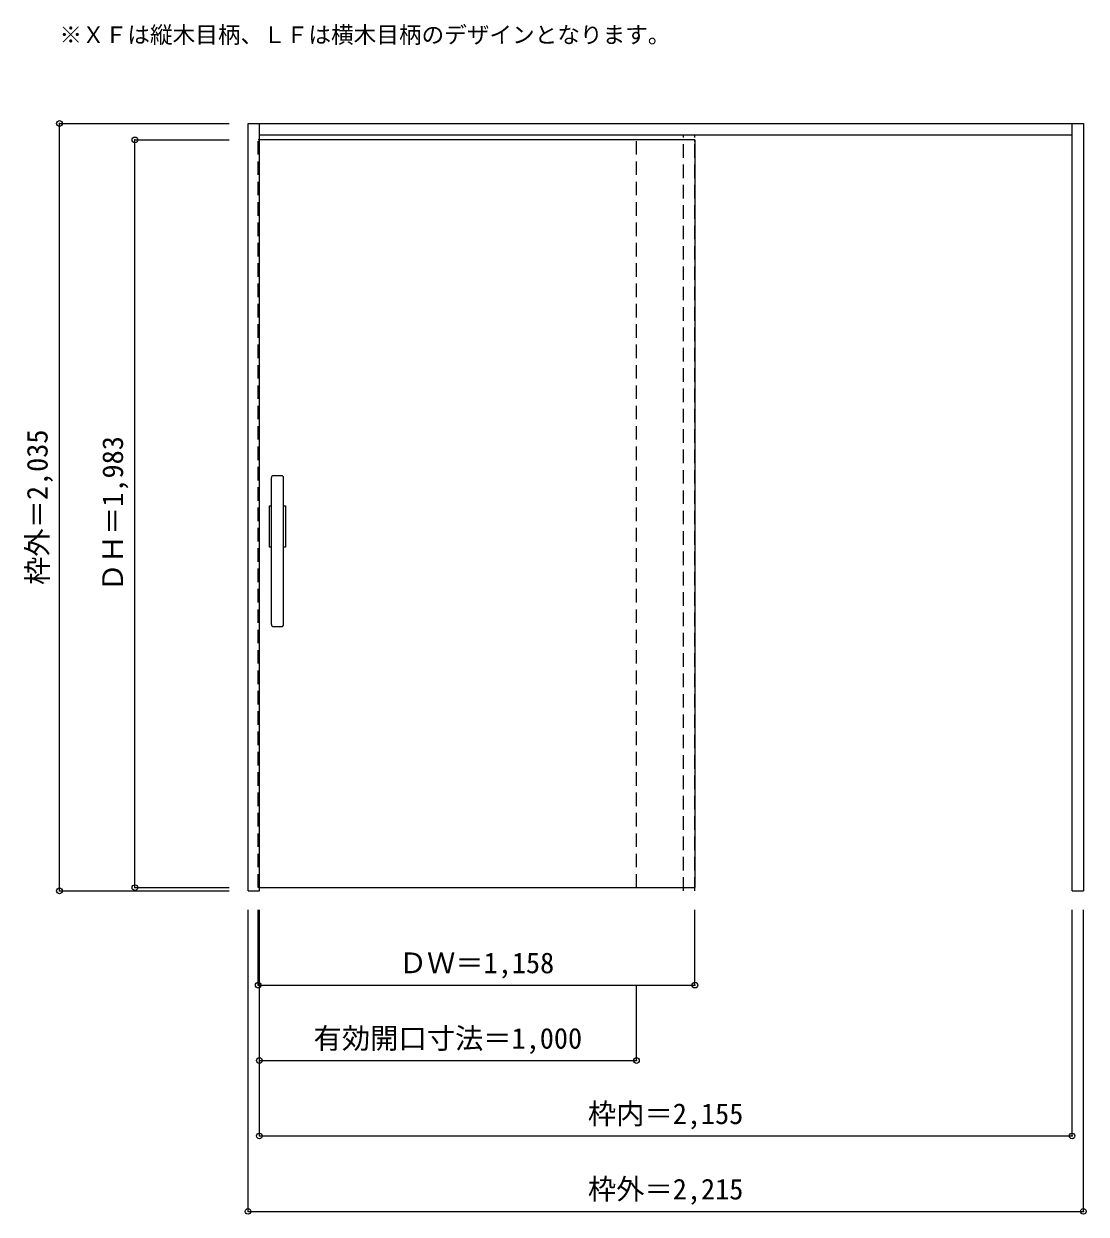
# Model space of a CAD drawing. Units: millimetres, scale not verified. Extents: x -1067 to 1750, y -1382 to 1775.
import ezdxf
from ezdxf.enums import TextEntityAlignment as Align

# ---------------------------------------------------------------- set-up
doc = ezdxf.new("R2010")
doc.units = ezdxf.units.MM
doc.header["$LTSCALE"] = 30
doc.header["$PDMODE"] = 32
doc.header["$PDSIZE"] = 15
doc.linetypes.add('DASHED1', pattern=[1.8, 1.2, -0.6])
for name, color, linetype in [('0-0', 3, 'Continuous'), ('0-1_寸法', 7, 'Continuous'), ('0-2_文字', 7, 'Continuous')]:
    doc.layers.add(name, color=color, linetype=linetype)
doc.styles.add('ＭＳ ゴシック', font='')
doc.styles.get('ＭＳ ゴシック').set_extended_font_data('MS Gothic')

msp = doc.modelspace()

# ---------------------------------------------------------------- linework, layer by layer
at = {"layer": '0-0'}
for p, q in [((-472.2, 1510.88), (1742.8, 1510.88)), ((-472.2, -524.12), (-472.2, 1510.88)), ((-442.2, -524.12), (-442.2, 1510.88)), ((1712.8, -524.12), (1712.8, 1510.88)), ((1742.8, 1510.88), (1742.8, -524.12)), ((-442.2, 1480.88), (1712.8, 1480.88)), ((712.8, 1467.38), (-442.2, 1467.38)), ((712.8, 1467.38), (712.8, -515.62)), ((-410.2, 181.88), (-410.2, 571.88)), ((-383.2, 576.88), (-405.2, 576.88)), ((-378.2, 181.88), (-378.2, 571.88)), ((-415.2, 386.88), (-415.2, 496.88)), ((-415.2, 496.88), (-410.2, 496.88)), ((-378.2, 496.88), (-373.2, 496.88)), ((-373.2, 496.88), (-373.2, 386.88)), ((-410.2, 386.88), (-415.2, 386.88)), ((-373.2, 386.88), (-378.2, 386.88)), ((-405.2, 176.88), (-383.2, 176.88)), ((-472.2, -524.12), (-442.2, -524.12)), ((-442.2, -515.62), (712.8, -515.62)), ((1712.8, -524.12), (1742.8, -524.12))]:
    msp.add_line(p, q, dxfattribs=at)
at = {"layer": '0-0', "color": 4, "linetype": 'DASHED1'}
for p, q in [((-442.2, 1467.38), (-445.2, 1467.38)), ((-445.2, -515.62), (-445.2, 1467.38)), ((557.8, -515.62), (557.8, 1467.38)), ((682.8, -524.12), (682.8, 1480.88)), ((712.8, -524.12), (712.8, 1480.88)), ((712.8, 1463.38), (712.8, 1467.38)), ((-442.2, -515.62), (-445.2, -515.62))]:
    msp.add_line(p, q, dxfattribs=at)
at = {"layer": '0-0'}
for centre, start, end in [((-405.2, 571.88), 90, 180), ((-383.2, 571.88), 0, 90), ((-405.2, 181.88), 180, 270), ((-383.2, 181.88), 270, 0)]:
    msp.add_arc(centre, 5, start, end, dxfattribs=at)
at = {"layer": '0-1_寸法', "color": 4}
for p, q in [((-972.2, 1510.88), (-522.2, 1510.88)), ((-972.2, -524.12), (-972.2, 1510.88)), ((-772.2, 1467.38), (-522.2, 1467.38)), ((-772.2, -515.62), (-772.2, 1467.38)), ((-972.2, -524.12), (-522.2, -524.12)), ((-772.2, -515.62), (-522.2, -515.62)), ((-472.2, -1374.12), (-472.2, -574.12)), ((-445.2, -774.12), (-445.2, -574.12)), ((-442.2, -1174.12), (-442.2, -574.12)), ((712.8, -774.12), (712.8, -574.12)), ((1712.8, -1174.12), (1712.8, -574.12)), ((-445.2, -774.12), (712.8, -774.12)), ((557.8, -974.12), (557.8, -774.12)), ((-442.2, -974.12), (557.8, -974.12)), ((-442.2, -1174.12), (1712.8, -1174.12))]:
    msp.add_line(p, q, dxfattribs=at)
msp.add_lwpolyline([(-472.2, -1374.12), (1742.8, -1374.12), (1742.8, -574.12)], dxfattribs=at)
at = {"layer": '0-1_寸法'}
for p in [(-972.2, 1510.88), (-772.2, 1467.38), (-972.2, -524.12), (-772.2, -515.62), (-445.2, -774.12), (712.8, -774.12), (-442.2, -974.12), (557.8, -974.12), (-442.2, -1174.12), (1712.8, -1174.12), (-472.2, -1374.12), (1742.8, -1374.12)]:
    msp.add_point(p, dxfattribs=at)

# ---------------------------------------------------------------- texts
at = {"layer": '0-1_寸法', "style": 'ＭＳ ゴシック'}
for s, p in [('枠外＝2,035', (-987.2, 287.13)), ('ＤＨ＝1,983', (-787.2, 269.63))]:
    msp.add_text(s, height=54.99, rotation=90, dxfattribs=at).set_placement(p, align=Align.BOTTOM_LEFT)
for s, p in [('ＤＷ＝1,158', (-72.45, -759.12)), ('有効開口寸法＝1,000', (-298.45, -959.12)), ('枠内＝2,155', (429.05, -1159.12)), ('枠外＝2,215', (429.05, -1359.12))]:
    msp.add_text(s, height=54.99, dxfattribs=at).set_placement(p, align=Align.BOTTOM_LEFT)
at = {"layer": '0-2_文字', "style": 'ＭＳ ゴシック'}
msp.add_text('※ＸＦは縦木目柄、ＬＦは横木目柄のデザインとなります。', height=43.99, dxfattribs=at).set_placement((-972.2, 1710.88), align=Align.BOTTOM_LEFT)

doc.saveas('drawing.dxf')
